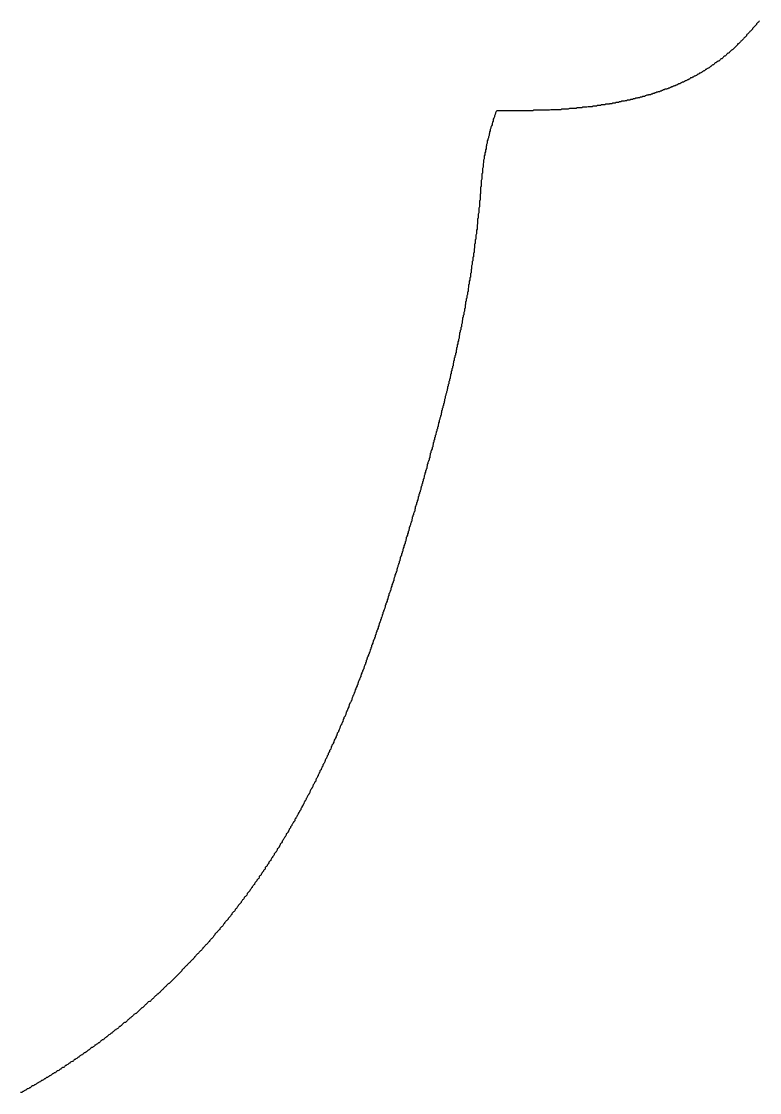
# Model space of a CAD drawing. Header units: millimetres. Extents: x 111 to 2999, y 81 to 1941.
# Drawn here: x 998.72 to 1011.03, y 1479.8 to 1497.65 of the extents above; entities that cross this region are included whole.
import ezdxf

# ---------------------------------------------------------------- set-up
doc = ezdxf.new("R2010")
doc.units = ezdxf.units.MM

msp = doc.modelspace()

# ---------------------------------------------------------------- linework, layer by layer
msp.add_polyline3d([(1011.03, 1497.663, 0), (1011.02, 1497.653, 0), (1011.01, 1497.643, 0), (1011, 1497.633, 0), (1010.99, 1497.623, 0), (1010.98, 1497.613, 0), (1010.98, 1497.603, 0), (1010.97, 1497.593, 0), (1010.96, 1497.583, 0), (1010.95, 1497.573, 0), (1010.94, 1497.563, 0), (1010.93, 1497.553, 0), (1010.92, 1497.543, 0), (1010.91, 1497.533, 0), (1010.91, 1497.523, 0), (1010.9, 1497.513, 0), (1010.89, 1497.503, 0), (1010.88, 1497.493, 0), (1010.87, 1497.483, 0), (1010.86, 1497.473, 0), (1010.85, 1497.463, 0), (1010.84, 1497.453, 0), (1010.83, 1497.443, 0), (1010.82, 1497.433, 0), (1010.81, 1497.423, 0), (1010.81, 1497.413, 0), (1010.8, 1497.403, 0), (1010.79, 1497.393, 0), (1010.78, 1497.383, 0), (1010.77, 1497.373, 0), (1010.76, 1497.363, 0), (1010.75, 1497.353, 0), (1010.74, 1497.343, 0), (1010.73, 1497.333, 0), (1010.72, 1497.323, 0), (1010.71, 1497.313, 0), (1010.7, 1497.303, 0), (1010.69, 1497.293, 0), (1010.68, 1497.283, 0), (1010.67, 1497.283, 0), (1010.66, 1497.273, 0), (1010.66, 1497.263, 0), (1010.65, 1497.253, 0), (1010.64, 1497.243, 0), (1010.63, 1497.233, 0), (1010.62, 1497.223, 0), (1010.61, 1497.213, 0), (1010.6, 1497.203, 0), (1010.59, 1497.193, 0), (1010.58, 1497.183, 0), (1010.57, 1497.183, 0), (1010.56, 1497.173, 0), (1010.55, 1497.163, 0), (1010.54, 1497.153, 0), (1010.53, 1497.143, 0), (1010.52, 1497.133, 0), (1010.51, 1497.123, 0), (1010.5, 1497.123, 0), (1010.49, 1497.113, 0), (1010.48, 1497.103, 0), (1010.47, 1497.093, 0), (1010.46, 1497.083, 0), (1010.45, 1497.073, 0), (1010.44, 1497.073, 0), (1010.43, 1497.063, 0), (1010.42, 1497.053, 0), (1010.41, 1497.043, 0), (1010.4, 1497.033, 0), (1010.39, 1497.033, 0), (1010.38, 1497.023, 0), (1010.37, 1497.013, 0), (1010.36, 1497.003, 0), (1010.35, 1496.993, 0), (1010.34, 1496.993, 0), (1010.32, 1496.983, 0), (1010.31, 1496.973, 0), (1010.3, 1496.963, 0), (1010.29, 1496.963, 0), (1010.28, 1496.953, 0), (1010.27, 1496.943, 0), (1010.26, 1496.933, 0), (1010.25, 1496.933, 0), (1010.24, 1496.923, 0), (1010.23, 1496.913, 0), (1010.22, 1496.903, 0), (1010.21, 1496.903, 0), (1010.2, 1496.893, 0), (1010.19, 1496.883, 0), (1010.18, 1496.873, 0), (1010.17, 1496.873, 0), (1010.15, 1496.863, 0), (1010.14, 1496.853, 0), (1010.13, 1496.853, 0), (1010.12, 1496.843, 0), (1010.11, 1496.833, 0), (1010.1, 1496.833, 0), (1010.09, 1496.823, 0), (1010.08, 1496.813, 0), (1010.07, 1496.813, 0), (1010.06, 1496.803, 0), (1010.04, 1496.793, 0), (1010.03, 1496.793, 0), (1010.02, 1496.783, 0), (1010.01, 1496.773, 0), (1010, 1496.773, 0), (1009.99, 1496.763, 0), (1009.98, 1496.753, 0), (1009.97, 1496.753, 0), (1009.95, 1496.743, 0), (1009.94, 1496.743, 0), (1009.93, 1496.733, 0), (1009.92, 1496.723, 0), (1009.91, 1496.723, 0), (1009.9, 1496.713, 0), (1009.88, 1496.713, 0), (1009.87, 1496.703, 0), (1009.86, 1496.693, 0), (1009.85, 1496.693, 0), (1009.84, 1496.683, 0), (1009.83, 1496.683, 0), (1009.82, 1496.673, 0), (1009.8, 1496.663, 0), (1009.79, 1496.663, 0), (1009.78, 1496.653, 0), (1009.77, 1496.653, 0), (1009.76, 1496.643, 0), (1009.74, 1496.643, 0), (1009.73, 1496.633, 0), (1009.72, 1496.633, 0), (1009.71, 1496.623, 0), (1009.7, 1496.613, 0), (1009.68, 1496.613, 0), (1009.67, 1496.603, 0), (1009.66, 1496.603, 0), (1009.65, 1496.593, 0), (1009.64, 1496.593, 0), (1009.62, 1496.583, 0), (1009.61, 1496.583, 0), (1009.6, 1496.573, 0), (1009.59, 1496.573, 0), (1009.58, 1496.563, 0), (1009.56, 1496.563, 0), (1009.55, 1496.553, 0), (1009.54, 1496.553, 0), (1009.53, 1496.543, 0), (1009.51, 1496.543, 0), (1009.5, 1496.533, 0), (1009.49, 1496.533, 0), (1009.48, 1496.523, 0), (1009.46, 1496.523, 0), (1009.45, 1496.523, 0), (1009.44, 1496.513, 0), (1009.43, 1496.513, 0), (1009.41, 1496.503, 0), (1009.4, 1496.503, 0), (1009.39, 1496.493, 0), (1009.38, 1496.493, 0), (1009.36, 1496.483, 0), (1009.35, 1496.483, 0), (1009.34, 1496.483, 0), (1009.33, 1496.473, 0), (1009.31, 1496.473, 0), (1009.3, 1496.463, 0), (1009.29, 1496.463, 0), (1009.27, 1496.453, 0), (1009.26, 1496.453, 0), (1009.25, 1496.453, 0), (1009.24, 1496.443, 0), (1009.22, 1496.443, 0), (1009.21, 1496.433, 0), (1009.2, 1496.433, 0), (1009.18, 1496.433, 0), (1009.17, 1496.423, 0), (1009.16, 1496.423, 0), (1009.15, 1496.423, 0), (1009.13, 1496.413, 0), (1009.12, 1496.413, 0), (1009.11, 1496.403, 0), (1009.09, 1496.403, 0), (1009.08, 1496.403, 0), (1009.07, 1496.393, 0), (1009.05, 1496.393, 0), (1009.04, 1496.393, 0), (1009.03, 1496.383, 0), (1009.01, 1496.383, 0), (1009, 1496.383, 0), (1008.99, 1496.373, 0), (1008.97, 1496.373, 0), (1008.96, 1496.373, 0), (1008.95, 1496.363, 0), (1008.93, 1496.363, 0), (1008.92, 1496.363, 0), (1008.91, 1496.353, 0), (1008.89, 1496.353, 0), (1008.88, 1496.353, 0), (1008.87, 1496.343, 0), (1008.85, 1496.343, 0), (1008.84, 1496.343, 0), (1008.83, 1496.343, 0), (1008.81, 1496.333, 0), (1008.8, 1496.333, 0), (1008.79, 1496.333, 0), (1008.77, 1496.323, 0), (1008.76, 1496.323, 0), (1008.75, 1496.323, 0), (1008.73, 1496.323, 0), (1008.72, 1496.313, 0), (1008.71, 1496.313, 0), (1008.69, 1496.313, 0), (1008.68, 1496.303, 0), (1008.67, 1496.303, 0), (1008.65, 1496.303, 0), (1008.64, 1496.303, 0), (1008.62, 1496.293, 0), (1008.61, 1496.293, 0), (1008.6, 1496.293, 0), (1008.58, 1496.293, 0), (1008.57, 1496.283, 0), (1008.56, 1496.283, 0), (1008.54, 1496.283, 0), (1008.53, 1496.283, 0), (1008.52, 1496.273, 0), (1008.5, 1496.273, 0), (1008.49, 1496.273, 0), (1008.47, 1496.273, 0), (1008.46, 1496.273, 0), (1008.45, 1496.263, 0), (1008.43, 1496.263, 0), (1008.42, 1496.263, 0), (1008.4, 1496.263, 0), (1008.39, 1496.263, 0), (1008.38, 1496.253, 0), (1008.36, 1496.253, 0), (1008.35, 1496.253, 0), (1008.34, 1496.253, 0), (1008.32, 1496.253, 0), (1008.31, 1496.243, 0), (1008.29, 1496.243, 0), (1008.28, 1496.243, 0), (1008.27, 1496.243, 0), (1008.25, 1496.243, 0), (1008.24, 1496.233, 0), (1008.22, 1496.233, 0), (1008.21, 1496.233, 0), (1008.2, 1496.233, 0), (1008.18, 1496.233, 0), (1008.17, 1496.233, 0), (1008.15, 1496.223, 0), (1008.14, 1496.223, 0), (1008.13, 1496.223, 0), (1008.11, 1496.223, 0), (1008.1, 1496.223, 0), (1008.08, 1496.223, 0), (1008.07, 1496.213, 0), (1008.06, 1496.213, 0), (1008.04, 1496.213, 0), (1008.03, 1496.213, 0), (1008.01, 1496.213, 0), (1008, 1496.213, 0), (1007.99, 1496.213, 0), (1007.97, 1496.203, 0), (1007.96, 1496.203, 0), (1007.94, 1496.203, 0), (1007.93, 1496.203, 0), (1007.92, 1496.203, 0), (1007.9, 1496.203, 0), (1007.89, 1496.203, 0), (1007.87, 1496.203, 0), (1007.86, 1496.203, 0), (1007.84, 1496.193, 0), (1007.83, 1496.193, 0), (1007.82, 1496.193, 0), (1007.8, 1496.193, 0), (1007.79, 1496.193, 0), (1007.77, 1496.193, 0), (1007.76, 1496.193, 0), (1007.75, 1496.193, 0), (1007.73, 1496.193, 0), (1007.72, 1496.183, 0), (1007.7, 1496.183, 0), (1007.69, 1496.183, 0), (1007.67, 1496.183, 0), (1007.66, 1496.183, 0), (1007.65, 1496.183, 0), (1007.63, 1496.183, 0), (1007.62, 1496.183, 0), (1007.6, 1496.183, 0), (1007.59, 1496.183, 0), (1007.58, 1496.183, 0), (1007.56, 1496.183, 0), (1007.55, 1496.183, 0), (1007.53, 1496.173, 0), (1007.52, 1496.173, 0), (1007.5, 1496.173, 0), (1007.49, 1496.173, 0), (1007.48, 1496.173, 0), (1007.46, 1496.173, 0), (1007.45, 1496.173, 0), (1007.43, 1496.173, 0), (1007.42, 1496.173, 0), (1007.41, 1496.173, 0), (1007.39, 1496.173, 0), (1007.38, 1496.173, 0), (1007.36, 1496.173, 0), (1007.35, 1496.173, 0), (1007.33, 1496.173, 0), (1007.32, 1496.173, 0), (1007.31, 1496.173, 0), (1007.29, 1496.173, 0), (1007.28, 1496.173, 0), (1007.26, 1496.173, 0), (1007.25, 1496.163, 0), (1007.24, 1496.163, 0), (1007.22, 1496.163, 0), (1007.21, 1496.163, 0), (1007.19, 1496.163, 0), (1007.18, 1496.163, 0), (1007.17, 1496.163, 0), (1007.15, 1496.163, 0), (1007.14, 1496.163, 0), (1007.12, 1496.163, 0), (1007.11, 1496.163, 0), (1007.09, 1496.163, 0), (1007.08, 1496.163, 0), (1007.07, 1496.163, 0), (1007.05, 1496.163, 0), (1007.04, 1496.163, 0), (1007.02, 1496.163, 0), (1007.01, 1496.163, 0), (1007, 1496.163, 0), (1006.98, 1496.163, 0), (1006.97, 1496.163, 0), (1006.95, 1496.163, 0), (1006.94, 1496.163, 0), (1006.93, 1496.163, 0), (1006.91, 1496.163, 0), (1006.9, 1496.163, 0), (1006.88, 1496.163, 0), (1006.87, 1496.163, 0), (1006.86, 1496.163, 0), (1006.84, 1496.163, 0), (1006.83, 1496.163, 0), (1006.81, 1496.163, 0), (1006.8, 1496.163, 0), (1006.79, 1496.163, 0), (1006.77, 1496.163, 0), (1006.76, 1496.163, 0), (1006.74, 1496.163, 0), (1006.73, 1496.163, 0), (1006.72, 1496.163, 0), (1006.7, 1496.163, 0), (1006.69, 1496.163, 0), (1006.67, 1496.163, 0), (1006.66, 1496.163, 0), (1006.65, 1496.163, 0), (1006.64, 1496.153, 0), (1006.63, 1496.133, 0), (1006.62, 1496.103, 0), (1006.61, 1496.083, 0), (1006.61, 1496.063, 0), (1006.6, 1496.043, 0), (1006.59, 1496.023, 0), (1006.59, 1495.993, 0), (1006.58, 1495.973, 0), (1006.57, 1495.953, 0), (1006.57, 1495.933, 0), (1006.56, 1495.913, 0), (1006.55, 1495.893, 0), (1006.55, 1495.873, 0), (1006.54, 1495.853, 0), (1006.54, 1495.833, 0), (1006.53, 1495.813, 0), (1006.53, 1495.793, 0), (1006.52, 1495.773, 0), (1006.52, 1495.753, 0), (1006.51, 1495.733, 0), (1006.51, 1495.713, 0), (1006.5, 1495.693, 0), (1006.5, 1495.683, 0), (1006.49, 1495.663, 0), (1006.49, 1495.643, 0), (1006.49, 1495.623, 0), (1006.48, 1495.603, 0), (1006.48, 1495.583, 0), (1006.47, 1495.573, 0), (1006.47, 1495.553, 0), (1006.47, 1495.533, 0), (1006.46, 1495.513, 0), (1006.46, 1495.503, 0), (1006.46, 1495.483, 0), (1006.45, 1495.463, 0), (1006.45, 1495.443, 0), (1006.45, 1495.433, 0), (1006.44, 1495.413, 0), (1006.44, 1495.393, 0), (1006.44, 1495.383, 0), (1006.44, 1495.363, 0), (1006.43, 1495.343, 0), (1006.43, 1495.333, 0), (1006.43, 1495.313, 0), (1006.43, 1495.303, 0), (1006.42, 1495.283, 0), (1006.42, 1495.263, 0), (1006.42, 1495.253, 0), (1006.42, 1495.233, 0), (1006.42, 1495.223, 0), (1006.41, 1495.203, 0), (1006.41, 1495.183, 0), (1006.41, 1495.173, 0), (1006.41, 1495.153, 0), (1006.41, 1495.143, 0), (1006.41, 1495.123, 0), (1006.4, 1495.113, 0), (1006.4, 1495.093, 0), (1006.4, 1495.083, 0), (1006.4, 1495.063, 0), (1006.4, 1495.053, 0), (1006.4, 1495.033, 0), (1006.4, 1495.023, 0), (1006.39, 1495.003, 0), (1006.39, 1494.993, 0), (1006.39, 1494.973, 0), (1006.39, 1494.963, 0), (1006.39, 1494.943, 0), (1006.39, 1494.933, 0), (1006.39, 1494.913, 0), (1006.39, 1494.903, 0), (1006.38, 1494.893, 0), (1006.38, 1494.873, 0), (1006.38, 1494.863, 0), (1006.38, 1494.843, 0), (1006.38, 1494.833, 0), (1006.38, 1494.813, 0), (1006.38, 1494.803, 0), (1006.38, 1494.783, 0), (1006.37, 1494.773, 0), (1006.37, 1494.763, 0), (1006.37, 1494.743, 0), (1006.37, 1494.733, 0), (1006.37, 1494.713, 0), (1006.37, 1494.703, 0), (1006.37, 1494.683, 0), (1006.37, 1494.673, 0), (1006.36, 1494.663, 0), (1006.36, 1494.643, 0), (1006.36, 1494.633, 0), (1006.36, 1494.613, 0), (1006.36, 1494.603, 0), (1006.36, 1494.583, 0), (1006.36, 1494.573, 0), (1006.36, 1494.563, 0), (1006.35, 1494.543, 0), (1006.35, 1494.533, 0), (1006.35, 1494.513, 0), (1006.35, 1494.503, 0), (1006.35, 1494.483, 0), (1006.35, 1494.473, 0), (1006.35, 1494.463, 0), (1006.34, 1494.443, 0), (1006.34, 1494.433, 0), (1006.34, 1494.413, 0), (1006.34, 1494.403, 0), (1006.34, 1494.393, 0), (1006.34, 1494.373, 0), (1006.33, 1494.363, 0), (1006.33, 1494.343, 0), (1006.33, 1494.333, 0), (1006.33, 1494.323, 0), (1006.33, 1494.303, 0), (1006.33, 1494.293, 0), (1006.33, 1494.273, 0), (1006.32, 1494.263, 0), (1006.32, 1494.243, 0), (1006.32, 1494.233, 0), (1006.32, 1494.223, 0), (1006.32, 1494.203, 0), (1006.32, 1494.193, 0), (1006.31, 1494.173, 0), (1006.31, 1494.163, 0), (1006.31, 1494.153, 0), (1006.31, 1494.133, 0), (1006.31, 1494.123, 0), (1006.31, 1494.113, 0), (1006.3, 1494.093, 0), (1006.3, 1494.083, 0), (1006.3, 1494.063, 0), (1006.3, 1494.053, 0), (1006.3, 1494.043, 0), (1006.3, 1494.023, 0), (1006.29, 1494.013, 0), (1006.29, 1493.993, 0), (1006.29, 1493.983, 0), (1006.29, 1493.973, 0), (1006.29, 1493.953, 0), (1006.28, 1493.943, 0), (1006.28, 1493.923, 0), (1006.28, 1493.913, 0), (1006.28, 1493.903, 0), (1006.28, 1493.883, 0), (1006.28, 1493.873, 0), (1006.27, 1493.863, 0), (1006.27, 1493.843, 0), (1006.27, 1493.833, 0), (1006.27, 1493.813, 0), (1006.27, 1493.803, 0), (1006.26, 1493.793, 0), (1006.26, 1493.773, 0), (1006.26, 1493.763, 0), (1006.26, 1493.753, 0), (1006.26, 1493.733, 0), (1006.25, 1493.723, 0), (1006.25, 1493.703, 0), (1006.25, 1493.693, 0), (1006.25, 1493.683, 0), (1006.25, 1493.663, 0), (1006.24, 1493.653, 0), (1006.24, 1493.643, 0), (1006.24, 1493.623, 0), (1006.24, 1493.613, 0), (1006.24, 1493.603, 0), (1006.23, 1493.583, 0), (1006.23, 1493.573, 0), (1006.23, 1493.553, 0), (1006.23, 1493.543, 0), (1006.23, 1493.533, 0), (1006.22, 1493.513, 0), (1006.22, 1493.503, 0), (1006.22, 1493.493, 0), (1006.22, 1493.473, 0), (1006.22, 1493.463, 0), (1006.21, 1493.453, 0), (1006.21, 1493.433, 0), (1006.21, 1493.423, 0), (1006.21, 1493.413, 0), (1006.21, 1493.393, 0), (1006.2, 1493.383, 0), (1006.2, 1493.363, 0), (1006.2, 1493.353, 0), (1006.2, 1493.343, 0), (1006.19, 1493.323, 0), (1006.19, 1493.313, 0), (1006.19, 1493.303, 0), (1006.19, 1493.283, 0), (1006.19, 1493.273, 0), (1006.18, 1493.263, 0), (1006.18, 1493.243, 0), (1006.18, 1493.233, 0), (1006.18, 1493.223, 0), (1006.17, 1493.203, 0), (1006.17, 1493.193, 0), (1006.17, 1493.183, 0), (1006.17, 1493.163, 0), (1006.17, 1493.153, 0), (1006.16, 1493.143, 0), (1006.16, 1493.123, 0), (1006.16, 1493.113, 0), (1006.16, 1493.103, 0), (1006.15, 1493.083, 0), (1006.15, 1493.073, 0), (1006.15, 1493.063, 0), (1006.15, 1493.043, 0), (1006.14, 1493.033, 0), (1006.14, 1493.023, 0), (1006.14, 1493.003, 0), (1006.14, 1492.993, 0), (1006.13, 1492.983, 0), (1006.13, 1492.963, 0), (1006.13, 1492.953, 0), (1006.13, 1492.943, 0), (1006.12, 1492.923, 0), (1006.12, 1492.913, 0), (1006.12, 1492.903, 0), (1006.12, 1492.883, 0), (1006.12, 1492.873, 0), (1006.11, 1492.863, 0), (1006.11, 1492.843, 0), (1006.11, 1492.833, 0), (1006.11, 1492.823, 0), (1006.1, 1492.803, 0), (1006.1, 1492.793, 0), (1006.1, 1492.783, 0), (1006.1, 1492.763, 0), (1006.09, 1492.753, 0), (1006.09, 1492.743, 0), (1006.09, 1492.723, 0), (1006.08, 1492.713, 0), (1006.08, 1492.703, 0), (1006.08, 1492.683, 0), (1006.08, 1492.673, 0), (1006.07, 1492.663, 0), (1006.07, 1492.643, 0), (1006.07, 1492.633, 0), (1006.07, 1492.623, 0), (1006.06, 1492.603, 0), (1006.06, 1492.593, 0), (1006.06, 1492.583, 0), (1006.06, 1492.563, 0), (1006.05, 1492.553, 0), (1006.05, 1492.543, 0), (1006.05, 1492.533, 0), (1006.05, 1492.513, 0), (1006.04, 1492.503, 0), (1006.04, 1492.493, 0), (1006.04, 1492.473, 0), (1006.03, 1492.463, 0), (1006.03, 1492.453, 0), (1006.03, 1492.433, 0), (1006.03, 1492.423, 0), (1006.02, 1492.413, 0), (1006.02, 1492.393, 0), (1006.02, 1492.383, 0), (1006.02, 1492.373, 0), (1006.01, 1492.353, 0), (1006.01, 1492.343, 0), (1006.01, 1492.333, 0), (1006, 1492.313, 0), (1006, 1492.303, 0), (1006, 1492.293, 0), (1006, 1492.283, 0), (1005.99, 1492.263, 0), (1005.99, 1492.253, 0), (1005.99, 1492.243, 0), (1005.99, 1492.223, 0), (1005.98, 1492.213, 0), (1005.98, 1492.203, 0), (1005.98, 1492.183, 0), (1005.97, 1492.173, 0), (1005.97, 1492.163, 0), (1005.97, 1492.143, 0), (1005.97, 1492.133, 0), (1005.96, 1492.123, 0), (1005.96, 1492.113, 0), (1005.96, 1492.093, 0), (1005.95, 1492.083, 0), (1005.95, 1492.073, 0), (1005.95, 1492.053, 0), (1005.94, 1492.043, 0), (1005.94, 1492.033, 0), (1005.94, 1492.013, 0), (1005.94, 1492.003, 0), (1005.93, 1491.993, 0), (1005.93, 1491.983, 0), (1005.93, 1491.963, 0), (1005.92, 1491.953, 0), (1005.92, 1491.943, 0), (1005.92, 1491.923, 0), (1005.92, 1491.913, 0), (1005.91, 1491.903, 0), (1005.91, 1491.883, 0), (1005.91, 1491.873, 0), (1005.9, 1491.863, 0), (1005.9, 1491.853, 0), (1005.9, 1491.833, 0), (1005.89, 1491.823, 0), (1005.89, 1491.813, 0), (1005.89, 1491.793, 0), (1005.89, 1491.783, 0), (1005.88, 1491.773, 0), (1005.88, 1491.753, 0), (1005.88, 1491.743, 0), (1005.87, 1491.733, 0), (1005.87, 1491.723, 0), (1005.87, 1491.703, 0), (1005.86, 1491.693, 0), (1005.86, 1491.683, 0), (1005.86, 1491.663, 0), (1005.85, 1491.653, 0), (1005.85, 1491.643, 0), (1005.85, 1491.623, 0), (1005.85, 1491.613, 0), (1005.84, 1491.603, 0), (1005.84, 1491.593, 0), (1005.84, 1491.573, 0), (1005.83, 1491.563, 0), (1005.83, 1491.553, 0), (1005.83, 1491.533, 0), (1005.82, 1491.523, 0), (1005.82, 1491.513, 0), (1005.82, 1491.503, 0), (1005.81, 1491.483, 0), (1005.81, 1491.473, 0), (1005.81, 1491.463, 0), (1005.8, 1491.443, 0), (1005.8, 1491.433, 0), (1005.8, 1491.423, 0), (1005.79, 1491.403, 0), (1005.79, 1491.393, 0), (1005.79, 1491.383, 0), (1005.79, 1491.373, 0), (1005.78, 1491.353, 0), (1005.78, 1491.343, 0), (1005.78, 1491.333, 0), (1005.77, 1491.313, 0), (1005.77, 1491.303, 0), (1005.77, 1491.293, 0), (1005.76, 1491.283, 0), (1005.76, 1491.263, 0), (1005.76, 1491.253, 0), (1005.75, 1491.243, 0), (1005.75, 1491.223, 0), (1005.75, 1491.213, 0), (1005.74, 1491.203, 0), (1005.74, 1491.183, 0), (1005.74, 1491.173, 0), (1005.73, 1491.163, 0), (1005.73, 1491.153, 0), (1005.73, 1491.133, 0), (1005.72, 1491.123, 0), (1005.72, 1491.113, 0), (1005.72, 1491.093, 0), (1005.71, 1491.083, 0), (1005.71, 1491.073, 0), (1005.71, 1491.063, 0), (1005.7, 1491.043, 0), (1005.7, 1491.033, 0), (1005.7, 1491.023, 0), (1005.69, 1491.003, 0), (1005.69, 1490.993, 0), (1005.69, 1490.983, 0), (1005.68, 1490.963, 0), (1005.68, 1490.953, 0), (1005.68, 1490.943, 0), (1005.67, 1490.933, 0), (1005.67, 1490.913, 0), (1005.67, 1490.903, 0), (1005.66, 1490.893, 0), (1005.66, 1490.873, 0), (1005.66, 1490.863, 0), (1005.65, 1490.853, 0), (1005.65, 1490.843, 0), (1005.65, 1490.823, 0), (1005.64, 1490.813, 0), (1005.64, 1490.803, 0), (1005.63, 1490.783, 0), (1005.63, 1490.773, 0), (1005.63, 1490.763, 0), (1005.62, 1490.753, 0), (1005.62, 1490.733, 0), (1005.62, 1490.723, 0), (1005.61, 1490.713, 0), (1005.61, 1490.693, 0), (1005.61, 1490.683, 0), (1005.6, 1490.673, 0), (1005.6, 1490.653, 0), (1005.6, 1490.643, 0), (1005.59, 1490.633, 0), (1005.59, 1490.623, 0), (1005.59, 1490.603, 0), (1005.58, 1490.593, 0), (1005.58, 1490.583, 0), (1005.58, 1490.563, 0), (1005.57, 1490.553, 0), (1005.57, 1490.543, 0), (1005.57, 1490.533, 0), (1005.56, 1490.513, 0), (1005.56, 1490.503, 0), (1005.55, 1490.493, 0), (1005.55, 1490.473, 0), (1005.55, 1490.463, 0), (1005.54, 1490.453, 0), (1005.54, 1490.433, 0), (1005.54, 1490.423, 0), (1005.53, 1490.413, 0), (1005.53, 1490.403, 0), (1005.53, 1490.383, 0), (1005.52, 1490.373, 0), (1005.52, 1490.363, 0), (1005.52, 1490.343, 0), (1005.51, 1490.333, 0), (1005.51, 1490.323, 0), (1005.5, 1490.303, 0), (1005.5, 1490.293, 0), (1005.5, 1490.283, 0), (1005.49, 1490.273, 0), (1005.49, 1490.253, 0), (1005.49, 1490.243, 0), (1005.48, 1490.233, 0), (1005.48, 1490.213, 0), (1005.48, 1490.203, 0), (1005.47, 1490.193, 0), (1005.47, 1490.173, 0), (1005.46, 1490.163, 0), (1005.46, 1490.153, 0), (1005.46, 1490.143, 0), (1005.45, 1490.123, 0), (1005.45, 1490.113, 0), (1005.45, 1490.103, 0), (1005.44, 1490.083, 0), (1005.44, 1490.073, 0), (1005.44, 1490.063, 0), (1005.43, 1490.043, 0), (1005.43, 1490.033, 0), (1005.42, 1490.023, 0), (1005.42, 1490.003, 0), (1005.42, 1489.993, 0), (1005.41, 1489.983, 0), (1005.41, 1489.973, 0), (1005.41, 1489.953, 0), (1005.4, 1489.943, 0), (1005.4, 1489.933, 0), (1005.4, 1489.913, 0), (1005.39, 1489.903, 0), (1005.39, 1489.893, 0), (1005.38, 1489.873, 0), (1005.38, 1489.863, 0), (1005.38, 1489.853, 0), (1005.37, 1489.833, 0), (1005.37, 1489.823, 0), (1005.37, 1489.813, 0), (1005.36, 1489.803, 0), (1005.36, 1489.783, 0), (1005.35, 1489.773, 0), (1005.35, 1489.763, 0), (1005.35, 1489.743, 0), (1005.34, 1489.733, 0), (1005.34, 1489.723, 0), (1005.34, 1489.703, 0), (1005.33, 1489.693, 0), (1005.33, 1489.683, 0), (1005.32, 1489.663, 0), (1005.32, 1489.653, 0), (1005.32, 1489.643, 0), (1005.31, 1489.633, 0), (1005.31, 1489.613, 0), (1005.31, 1489.603, 0), (1005.3, 1489.593, 0), (1005.3, 1489.573, 0), (1005.29, 1489.563, 0), (1005.29, 1489.553, 0), (1005.29, 1489.533, 0), (1005.28, 1489.523, 0), (1005.28, 1489.513, 0), (1005.28, 1489.493, 0), (1005.27, 1489.483, 0), (1005.27, 1489.473, 0), (1005.26, 1489.453, 0), (1005.26, 1489.443, 0), (1005.26, 1489.433, 0), (1005.25, 1489.423, 0), (1005.25, 1489.403, 0), (1005.24, 1489.393, 0), (1005.24, 1489.383, 0), (1005.24, 1489.363, 0), (1005.23, 1489.353, 0), (1005.23, 1489.343, 0), (1005.23, 1489.323, 0), (1005.22, 1489.313, 0), (1005.22, 1489.303, 0), (1005.21, 1489.283, 0), (1005.21, 1489.273, 0), (1005.21, 1489.263, 0), (1005.2, 1489.243, 0), (1005.2, 1489.233, 0), (1005.19, 1489.223, 0), (1005.19, 1489.203, 0), (1005.19, 1489.193, 0), (1005.18, 1489.183, 0), (1005.18, 1489.163, 0), (1005.17, 1489.153, 0), (1005.17, 1489.143, 0), (1005.17, 1489.133, 0), (1005.16, 1489.113, 0), (1005.16, 1489.103, 0), (1005.16, 1489.093, 0), (1005.15, 1489.073, 0), (1005.15, 1489.063, 0), (1005.14, 1489.053, 0), (1005.14, 1489.033, 0), (1005.14, 1489.023, 0), (1005.13, 1489.013, 0), (1005.13, 1488.993, 0), (1005.12, 1488.983, 0), (1005.12, 1488.973, 0), (1005.12, 1488.953, 0), (1005.11, 1488.943, 0), (1005.11, 1488.933, 0), (1005.1, 1488.913, 0), (1005.1, 1488.903, 0), (1005.1, 1488.893, 0), (1005.09, 1488.873, 0), (1005.09, 1488.863, 0), (1005.08, 1488.853, 0), (1005.08, 1488.833, 0), (1005.08, 1488.823, 0), (1005.07, 1488.813, 0), (1005.07, 1488.793, 0), (1005.06, 1488.783, 0), (1005.06, 1488.773, 0), (1005.06, 1488.753, 0), (1005.05, 1488.743, 0), (1005.05, 1488.733, 0), (1005.04, 1488.723, 0), (1005.04, 1488.703, 0), (1005.04, 1488.693, 0), (1005.03, 1488.683, 0), (1005.03, 1488.663, 0), (1005.02, 1488.653, 0), (1005.02, 1488.643, 0), (1005.02, 1488.623, 0), (1005.01, 1488.613, 0), (1005.01, 1488.603, 0), (1005, 1488.583, 0), (1005, 1488.573, 0), (1005, 1488.563, 0), (1004.99, 1488.543, 0), (1004.99, 1488.533, 0), (1004.98, 1488.523, 0), (1004.98, 1488.503, 0), (1004.98, 1488.493, 0), (1004.97, 1488.483, 0), (1004.97, 1488.463, 0), (1004.96, 1488.453, 0), (1004.96, 1488.443, 0), (1004.95, 1488.423, 0), (1004.95, 1488.413, 0), (1004.95, 1488.403, 0), (1004.94, 1488.383, 0), (1004.94, 1488.373, 0), (1004.93, 1488.363, 0), (1004.93, 1488.343, 0), (1004.93, 1488.333, 0), (1004.92, 1488.323, 0), (1004.92, 1488.303, 0), (1004.91, 1488.293, 0), (1004.91, 1488.283, 0), (1004.9, 1488.263, 0), (1004.9, 1488.253, 0), (1004.9, 1488.243, 0), (1004.89, 1488.223, 0), (1004.89, 1488.213, 0), (1004.88, 1488.203, 0), (1004.88, 1488.193, 0), (1004.88, 1488.173, 0), (1004.87, 1488.163, 0), (1004.87, 1488.153, 0), (1004.86, 1488.133, 0), (1004.86, 1488.123, 0), (1004.85, 1488.113, 0), (1004.85, 1488.093, 0), (1004.85, 1488.083, 0), (1004.84, 1488.073, 0), (1004.84, 1488.053, 0), (1004.83, 1488.043, 0), (1004.83, 1488.033, 0), (1004.82, 1488.013, 0), (1004.82, 1488.003, 0), (1004.82, 1487.993, 0), (1004.81, 1487.973, 0), (1004.81, 1487.963, 0), (1004.8, 1487.953, 0), (1004.8, 1487.933, 0), (1004.79, 1487.923, 0), (1004.79, 1487.913, 0), (1004.79, 1487.893, 0), (1004.78, 1487.883, 0), (1004.78, 1487.873, 0), (1004.77, 1487.853, 0), (1004.77, 1487.843, 0), (1004.76, 1487.833, 0), (1004.76, 1487.813, 0), (1004.75, 1487.803, 0), (1004.75, 1487.793, 0), (1004.75, 1487.773, 0), (1004.74, 1487.763, 0), (1004.74, 1487.753, 0), (1004.73, 1487.733, 0), (1004.73, 1487.723, 0), (1004.72, 1487.713, 0), (1004.72, 1487.693, 0), (1004.71, 1487.683, 0), (1004.71, 1487.673, 0), (1004.71, 1487.663, 0), (1004.7, 1487.643, 0), (1004.7, 1487.633, 0), (1004.69, 1487.623, 0), (1004.69, 1487.603, 0), (1004.68, 1487.593, 0), (1004.68, 1487.583, 0), (1004.67, 1487.563, 0), (1004.67, 1487.553, 0), (1004.67, 1487.543, 0), (1004.66, 1487.523, 0), (1004.66, 1487.513, 0), (1004.65, 1487.503, 0), (1004.65, 1487.483, 0), (1004.64, 1487.473, 0), (1004.64, 1487.463, 0), (1004.63, 1487.443, 0), (1004.63, 1487.433, 0), (1004.62, 1487.423, 0), (1004.62, 1487.403, 0), (1004.62, 1487.393, 0), (1004.61, 1487.383, 0), (1004.61, 1487.363, 0), (1004.6, 1487.353, 0), (1004.6, 1487.343, 0), (1004.59, 1487.333, 0), (1004.59, 1487.313, 0), (1004.58, 1487.303, 0), (1004.58, 1487.293, 0), (1004.57, 1487.273, 0), (1004.57, 1487.263, 0), (1004.56, 1487.253, 0), (1004.56, 1487.233, 0), (1004.56, 1487.223, 0), (1004.55, 1487.213, 0), (1004.55, 1487.193, 0), (1004.54, 1487.183, 0), (1004.54, 1487.173, 0), (1004.53, 1487.153, 0), (1004.53, 1487.143, 0), (1004.52, 1487.133, 0), (1004.52, 1487.113, 0), (1004.51, 1487.103, 0), (1004.51, 1487.093, 0), (1004.5, 1487.073, 0), (1004.5, 1487.063, 0), (1004.49, 1487.053, 0), (1004.49, 1487.043, 0), (1004.48, 1487.023, 0), (1004.48, 1487.013, 0), (1004.47, 1487.003, 0), (1004.47, 1486.983, 0), (1004.47, 1486.973, 0), (1004.46, 1486.963, 0), (1004.46, 1486.943, 0), (1004.45, 1486.933, 0), (1004.45, 1486.923, 0), (1004.44, 1486.903, 0), (1004.44, 1486.893, 0), (1004.43, 1486.883, 0), (1004.43, 1486.863, 0), (1004.42, 1486.853, 0), (1004.42, 1486.843, 0), (1004.41, 1486.833, 0), (1004.41, 1486.813, 0), (1004.4, 1486.803, 0), (1004.4, 1486.793, 0), (1004.39, 1486.773, 0), (1004.39, 1486.763, 0), (1004.38, 1486.753, 0), (1004.38, 1486.733, 0), (1004.37, 1486.723, 0), (1004.37, 1486.713, 0), (1004.36, 1486.693, 0), (1004.36, 1486.683, 0), (1004.35, 1486.673, 0), (1004.35, 1486.663, 0), (1004.34, 1486.643, 0), (1004.34, 1486.633, 0), (1004.33, 1486.623, 0), (1004.33, 1486.603, 0), (1004.32, 1486.593, 0), (1004.32, 1486.583, 0), (1004.31, 1486.563, 0), (1004.31, 1486.553, 0), (1004.3, 1486.543, 0), (1004.3, 1486.533, 0), (1004.29, 1486.513, 0), (1004.29, 1486.503, 0), (1004.28, 1486.493, 0), (1004.28, 1486.473, 0), (1004.27, 1486.463, 0), (1004.27, 1486.453, 0), (1004.26, 1486.433, 0), (1004.26, 1486.423, 0), (1004.25, 1486.413, 0), (1004.25, 1486.403, 0), (1004.24, 1486.383, 0), (1004.24, 1486.373, 0), (1004.23, 1486.363, 0), (1004.23, 1486.343, 0), (1004.22, 1486.333, 0), (1004.22, 1486.323, 0), (1004.21, 1486.303, 0), (1004.2, 1486.293, 0), (1004.2, 1486.283, 0), (1004.19, 1486.273, 0), (1004.19, 1486.253, 0), (1004.18, 1486.243, 0), (1004.18, 1486.233, 0), (1004.17, 1486.213, 0), (1004.17, 1486.203, 0), (1004.16, 1486.193, 0), (1004.16, 1486.173, 0), (1004.15, 1486.163, 0), (1004.15, 1486.153, 0), (1004.14, 1486.143, 0), (1004.14, 1486.123, 0), (1004.13, 1486.113, 0), (1004.13, 1486.103, 0), (1004.12, 1486.083, 0), (1004.12, 1486.073, 0), (1004.11, 1486.063, 0), (1004.1, 1486.053, 0), (1004.1, 1486.033, 0), (1004.09, 1486.023, 0), (1004.09, 1486.013, 0), (1004.08, 1485.993, 0), (1004.08, 1485.983, 0), (1004.07, 1485.973, 0), (1004.07, 1485.963, 0), (1004.06, 1485.943, 0), (1004.06, 1485.933, 0), (1004.05, 1485.923, 0), (1004.04, 1485.903, 0), (1004.04, 1485.893, 0), (1004.03, 1485.883, 0), (1004.03, 1485.873, 0), (1004.02, 1485.853, 0), (1004.02, 1485.843, 0), (1004.01, 1485.833, 0), (1004.01, 1485.813, 0), (1004, 1485.803, 0), (1003.99, 1485.793, 0), (1003.99, 1485.783, 0), (1003.98, 1485.763, 0), (1003.98, 1485.753, 0), (1003.97, 1485.743, 0), (1003.97, 1485.733, 0), (1003.96, 1485.713, 0), (1003.96, 1485.703, 0), (1003.95, 1485.693, 0), (1003.94, 1485.673, 0), (1003.94, 1485.663, 0), (1003.93, 1485.653, 0), (1003.93, 1485.643, 0), (1003.92, 1485.623, 0), (1003.92, 1485.613, 0), (1003.91, 1485.603, 0), (1003.9, 1485.593, 0), (1003.9, 1485.573, 0), (1003.89, 1485.563, 0), (1003.89, 1485.553, 0), (1003.88, 1485.533, 0), (1003.88, 1485.523, 0), (1003.87, 1485.513, 0), (1003.86, 1485.503, 0), (1003.86, 1485.483, 0), (1003.85, 1485.473, 0), (1003.85, 1485.463, 0), (1003.84, 1485.453, 0), (1003.84, 1485.433, 0), (1003.83, 1485.423, 0), (1003.82, 1485.413, 0), (1003.82, 1485.403, 0), (1003.81, 1485.383, 0), (1003.81, 1485.373, 0), (1003.8, 1485.363, 0), (1003.79, 1485.343, 0), (1003.79, 1485.333, 0), (1003.78, 1485.323, 0), (1003.78, 1485.313, 0), (1003.77, 1485.293, 0), (1003.76, 1485.283, 0), (1003.76, 1485.273, 0), (1003.75, 1485.263, 0), (1003.75, 1485.243, 0), (1003.74, 1485.233, 0), (1003.73, 1485.223, 0), (1003.73, 1485.213, 0), (1003.72, 1485.193, 0), (1003.72, 1485.183, 0), (1003.71, 1485.173, 0), (1003.7, 1485.163, 0), (1003.7, 1485.143, 0), (1003.69, 1485.133, 0), (1003.69, 1485.123, 0), (1003.68, 1485.113, 0), (1003.67, 1485.093, 0), (1003.67, 1485.083, 0), (1003.66, 1485.073, 0), (1003.66, 1485.063, 0), (1003.65, 1485.043, 0), (1003.64, 1485.033, 0), (1003.64, 1485.023, 0), (1003.63, 1485.013, 0), (1003.63, 1484.993, 0), (1003.62, 1484.983, 0), (1003.61, 1484.973, 0), (1003.61, 1484.963, 0), (1003.6, 1484.943, 0), (1003.59, 1484.933, 0), (1003.59, 1484.923, 0), (1003.58, 1484.913, 0), (1003.58, 1484.903, 0), (1003.57, 1484.883, 0), (1003.56, 1484.873, 0), (1003.56, 1484.863, 0), (1003.55, 1484.853, 0), (1003.54, 1484.833, 0), (1003.54, 1484.823, 0), (1003.53, 1484.813, 0), (1003.53, 1484.803, 0), (1003.52, 1484.783, 0), (1003.51, 1484.773, 0), (1003.51, 1484.763, 0), (1003.5, 1484.753, 0), (1003.49, 1484.733, 0), (1003.49, 1484.723, 0), (1003.48, 1484.713, 0), (1003.47, 1484.703, 0), (1003.47, 1484.693, 0), (1003.46, 1484.673, 0), (1003.45, 1484.663, 0), (1003.45, 1484.653, 0), (1003.44, 1484.643, 0), (1003.43, 1484.623, 0), (1003.43, 1484.613, 0), (1003.42, 1484.603, 0), (1003.42, 1484.593, 0), (1003.41, 1484.583, 0), (1003.4, 1484.563, 0), (1003.4, 1484.553, 0), (1003.39, 1484.543, 0), (1003.38, 1484.533, 0), (1003.38, 1484.513, 0), (1003.37, 1484.503, 0), (1003.36, 1484.493, 0), (1003.36, 1484.483, 0), (1003.35, 1484.473, 0), (1003.34, 1484.453, 0), (1003.34, 1484.443, 0), (1003.33, 1484.433, 0), (1003.32, 1484.423, 0), (1003.32, 1484.413, 0), (1003.31, 1484.393, 0), (1003.3, 1484.383, 0), (1003.3, 1484.373, 0), (1003.29, 1484.363, 0), (1003.28, 1484.353, 0), (1003.28, 1484.333, 0), (1003.27, 1484.323, 0), (1003.26, 1484.313, 0), (1003.26, 1484.303, 0), (1003.25, 1484.293, 0), (1003.24, 1484.273, 0), (1003.23, 1484.263, 0), (1003.23, 1484.253, 0), (1003.22, 1484.243, 0), (1003.21, 1484.233, 0), (1003.21, 1484.213, 0), (1003.2, 1484.203, 0), (1003.19, 1484.193, 0), (1003.19, 1484.183, 0), (1003.18, 1484.173, 0), (1003.17, 1484.153, 0), (1003.17, 1484.143, 0), (1003.16, 1484.133, 0), (1003.15, 1484.123, 0), (1003.14, 1484.113, 0), (1003.14, 1484.093, 0), (1003.13, 1484.083, 0), (1003.12, 1484.073, 0), (1003.12, 1484.063, 0), (1003.11, 1484.053, 0), (1003.1, 1484.033, 0), (1003.09, 1484.023, 0), (1003.09, 1484.013, 0), (1003.08, 1484.003, 0), (1003.07, 1483.993, 0), (1003.07, 1483.983, 0), (1003.06, 1483.963, 0), (1003.05, 1483.953, 0), (1003.04, 1483.943, 0), (1003.04, 1483.933, 0), (1003.03, 1483.923, 0), (1003.02, 1483.903, 0), (1003.02, 1483.893, 0), (1003.01, 1483.883, 0), (1003, 1483.873, 0), (1002.99, 1483.863, 0), (1002.99, 1483.853, 0), (1002.98, 1483.833, 0), (1002.97, 1483.823, 0), (1002.97, 1483.813, 0), (1002.96, 1483.803, 0), (1002.95, 1483.793, 0), (1002.94, 1483.783, 0), (1002.94, 1483.763, 0), (1002.93, 1483.753, 0), (1002.92, 1483.743, 0), (1002.91, 1483.733, 0), (1002.91, 1483.723, 0), (1002.9, 1483.713, 0), (1002.89, 1483.693, 0), (1002.88, 1483.683, 0), (1002.88, 1483.673, 0), (1002.87, 1483.663, 0), (1002.86, 1483.653, 0), (1002.85, 1483.643, 0), (1002.85, 1483.633, 0), (1002.84, 1483.613, 0), (1002.83, 1483.603, 0), (1002.82, 1483.593, 0), (1002.82, 1483.583, 0), (1002.81, 1483.573, 0), (1002.8, 1483.563, 0), (1002.79, 1483.553, 0), (1002.79, 1483.533, 0), (1002.78, 1483.523, 0), (1002.77, 1483.513, 0), (1002.76, 1483.503, 0), (1002.76, 1483.493, 0), (1002.75, 1483.483, 0), (1002.74, 1483.473, 0), (1002.73, 1483.453, 0), (1002.72, 1483.443, 0), (1002.72, 1483.433, 0), (1002.71, 1483.423, 0), (1002.7, 1483.413, 0), (1002.69, 1483.403, 0), (1002.69, 1483.393, 0), (1002.68, 1483.373, 0), (1002.67, 1483.363, 0), (1002.66, 1483.353, 0), (1002.65, 1483.343, 0), (1002.65, 1483.333, 0), (1002.64, 1483.323, 0), (1002.63, 1483.313, 0), (1002.62, 1483.303, 0), (1002.61, 1483.283, 0), (1002.61, 1483.273, 0), (1002.6, 1483.263, 0), (1002.59, 1483.253, 0), (1002.58, 1483.243, 0), (1002.57, 1483.233, 0), (1002.57, 1483.223, 0), (1002.56, 1483.213, 0), (1002.55, 1483.193, 0), (1002.54, 1483.183, 0), (1002.53, 1483.173, 0), (1002.53, 1483.163, 0), (1002.52, 1483.153, 0), (1002.51, 1483.143, 0), (1002.5, 1483.133, 0), (1002.49, 1483.123, 0), (1002.49, 1483.113, 0), (1002.48, 1483.093, 0), (1002.47, 1483.083, 0), (1002.46, 1483.073, 0), (1002.45, 1483.063, 0), (1002.44, 1483.053, 0), (1002.44, 1483.043, 0), (1002.43, 1483.033, 0), (1002.42, 1483.023, 0), (1002.41, 1483.013, 0), (1002.4, 1482.993, 0), (1002.39, 1482.983, 0), (1002.39, 1482.973, 0), (1002.38, 1482.963, 0), (1002.37, 1482.953, 0), (1002.36, 1482.943, 0), (1002.35, 1482.933, 0), (1002.34, 1482.923, 0), (1002.34, 1482.913, 0), (1002.33, 1482.903, 0), (1002.32, 1482.893, 0), (1002.31, 1482.873, 0), (1002.3, 1482.863, 0), (1002.29, 1482.853, 0), (1002.29, 1482.843, 0), (1002.28, 1482.833, 0), (1002.27, 1482.823, 0), (1002.26, 1482.813, 0), (1002.25, 1482.803, 0), (1002.24, 1482.793, 0), (1002.23, 1482.783, 0), (1002.23, 1482.773, 0), (1002.22, 1482.763, 0), (1002.21, 1482.743, 0), (1002.2, 1482.733, 0), (1002.19, 1482.723, 0), (1002.18, 1482.713, 0), (1002.17, 1482.703, 0), (1002.17, 1482.693, 0), (1002.16, 1482.683, 0), (1002.15, 1482.673, 0), (1002.14, 1482.663, 0), (1002.13, 1482.653, 0), (1002.12, 1482.643, 0), (1002.11, 1482.633, 0), (1002.11, 1482.623, 0), (1002.1, 1482.613, 0), (1002.09, 1482.593, 0), (1002.08, 1482.583, 0), (1002.07, 1482.573, 0), (1002.06, 1482.563, 0), (1002.05, 1482.553, 0), (1002.04, 1482.543, 0), (1002.03, 1482.533, 0), (1002.03, 1482.523, 0), (1002.02, 1482.513, 0), (1002.01, 1482.503, 0), (1002, 1482.493, 0), (1001.99, 1482.483, 0), (1001.98, 1482.473, 0), (1001.97, 1482.463, 0), (1001.96, 1482.453, 0), (1001.95, 1482.443, 0), (1001.95, 1482.433, 0), (1001.94, 1482.423, 0), (1001.93, 1482.413, 0), (1001.92, 1482.393, 0), (1001.91, 1482.383, 0), (1001.9, 1482.373, 0), (1001.89, 1482.363, 0), (1001.88, 1482.353, 0), (1001.87, 1482.343, 0), (1001.86, 1482.333, 0), (1001.86, 1482.323, 0), (1001.85, 1482.313, 0), (1001.84, 1482.303, 0), (1001.83, 1482.293, 0), (1001.82, 1482.283, 0), (1001.81, 1482.273, 0), (1001.8, 1482.263, 0), (1001.79, 1482.253, 0), (1001.78, 1482.243, 0), (1001.77, 1482.233, 0), (1001.76, 1482.223, 0), (1001.75, 1482.213, 0), (1001.75, 1482.203, 0), (1001.74, 1482.193, 0), (1001.73, 1482.183, 0), (1001.72, 1482.173, 0), (1001.71, 1482.163, 0), (1001.7, 1482.153, 0), (1001.69, 1482.143, 0), (1001.68, 1482.133, 0), (1001.67, 1482.123, 0), (1001.66, 1482.113, 0), (1001.65, 1482.103, 0), (1001.64, 1482.093, 0), (1001.63, 1482.083, 0), (1001.62, 1482.073, 0), (1001.61, 1482.063, 0), (1001.61, 1482.053, 0), (1001.6, 1482.043, 0), (1001.59, 1482.033, 0), (1001.58, 1482.023, 0), (1001.57, 1482.013, 0), (1001.56, 1482.003, 0), (1001.55, 1481.993, 0), (1001.54, 1481.983, 0), (1001.53, 1481.973, 0), (1001.52, 1481.963, 0), (1001.51, 1481.953, 0), (1001.5, 1481.943, 0), (1001.49, 1481.933, 0), (1001.48, 1481.923, 0), (1001.47, 1481.913, 0), (1001.46, 1481.903, 0), (1001.45, 1481.893, 0), (1001.44, 1481.883, 0), (1001.43, 1481.873, 0), (1001.42, 1481.863, 0), (1001.41, 1481.853, 0), (1001.4, 1481.843, 0), (1001.4, 1481.833, 0), (1001.39, 1481.823, 0), (1001.38, 1481.813, 0), (1001.37, 1481.803, 0), (1001.36, 1481.793, 0), (1001.35, 1481.783, 0), (1001.34, 1481.773, 0), (1001.33, 1481.763, 0), (1001.32, 1481.753, 0), (1001.31, 1481.743, 0), (1001.3, 1481.733, 0), (1001.29, 1481.723, 0), (1001.28, 1481.713, 0), (1001.27, 1481.703, 0), (1001.26, 1481.693, 0), (1001.25, 1481.683, 0), (1001.24, 1481.673, 0), (1001.23, 1481.663, 0), (1001.22, 1481.653, 0), (1001.21, 1481.643, 0), (1001.2, 1481.633, 0), (1001.19, 1481.623, 0), (1001.18, 1481.623, 0), (1001.17, 1481.613, 0), (1001.16, 1481.603, 0), (1001.15, 1481.593, 0), (1001.14, 1481.583, 0), (1001.13, 1481.573, 0), (1001.12, 1481.563, 0), (1001.11, 1481.553, 0), (1001.1, 1481.543, 0), (1001.09, 1481.533, 0), (1001.08, 1481.523, 0), (1001.07, 1481.513, 0), (1001.06, 1481.503, 0), (1001.05, 1481.493, 0), (1001.04, 1481.483, 0), (1001.03, 1481.473, 0), (1001.02, 1481.463, 0), (1001.01, 1481.453, 0), (1001, 1481.443, 0), (1000.99, 1481.443, 0), (1000.98, 1481.433, 0), (1000.97, 1481.423, 0), (1000.96, 1481.413, 0), (1000.95, 1481.403, 0), (1000.94, 1481.393, 0), (1000.93, 1481.383, 0), (1000.92, 1481.373, 0), (1000.91, 1481.363, 0), (1000.9, 1481.353, 0), (1000.89, 1481.343, 0), (1000.88, 1481.333, 0), (1000.87, 1481.323, 0), (1000.86, 1481.323, 0), (1000.84, 1481.313, 0), (1000.83, 1481.303, 0), (1000.82, 1481.293, 0), (1000.81, 1481.283, 0), (1000.8, 1481.273, 0), (1000.79, 1481.263, 0), (1000.78, 1481.253, 0), (1000.77, 1481.243, 0), (1000.76, 1481.233, 0), (1000.75, 1481.223, 0), (1000.74, 1481.213, 0), (1000.73, 1481.213, 0), (1000.72, 1481.203, 0), (1000.71, 1481.193, 0), (1000.7, 1481.183, 0), (1000.69, 1481.173, 0), (1000.68, 1481.163, 0), (1000.67, 1481.153, 0), (1000.66, 1481.143, 0), (1000.65, 1481.133, 0), (1000.64, 1481.123, 0), (1000.63, 1481.123, 0), (1000.62, 1481.113, 0), (1000.6, 1481.103, 0), (1000.59, 1481.093, 0), (1000.58, 1481.083, 0), (1000.57, 1481.073, 0), (1000.56, 1481.063, 0), (1000.55, 1481.053, 0), (1000.54, 1481.043, 0), (1000.53, 1481.043, 0), (1000.52, 1481.033, 0), (1000.51, 1481.023, 0), (1000.5, 1481.013, 0), (1000.49, 1481.003, 0), (1000.48, 1480.993, 0), (1000.47, 1480.983, 0), (1000.46, 1480.973, 0), (1000.44, 1480.973, 0), (1000.43, 1480.963, 0), (1000.42, 1480.953, 0), (1000.41, 1480.943, 0), (1000.4, 1480.933, 0), (1000.39, 1480.923, 0), (1000.38, 1480.913, 0), (1000.37, 1480.903, 0), (1000.36, 1480.903, 0), (1000.35, 1480.893, 0), (1000.34, 1480.883, 0), (1000.33, 1480.873, 0), (1000.32, 1480.863, 0), (1000.3, 1480.853, 0), (1000.29, 1480.843, 0), (1000.28, 1480.843, 0), (1000.27, 1480.833, 0), (1000.26, 1480.823, 0), (1000.25, 1480.813, 0), (1000.24, 1480.803, 0), (1000.23, 1480.793, 0), (1000.22, 1480.793, 0), (1000.21, 1480.783, 0), (1000.2, 1480.773, 0), (1000.18, 1480.763, 0), (1000.17, 1480.753, 0), (1000.16, 1480.743, 0), (1000.15, 1480.733, 0), (1000.14, 1480.733, 0), (1000.13, 1480.723, 0), (1000.12, 1480.713, 0), (1000.11, 1480.703, 0), (1000.1, 1480.693, 0), (1000.09, 1480.683, 0), (1000.07, 1480.683, 0), (1000.06, 1480.673, 0), (1000.05, 1480.663, 0), (1000.04, 1480.653, 0), (1000.03, 1480.643, 0), (1000.02, 1480.633, 0), (1000.01, 1480.633, 0), (1000, 1480.623, 0), (999.99, 1480.613, 0), (999.97, 1480.603, 0), (999.96, 1480.593, 0), (999.95, 1480.593, 0), (999.94, 1480.583, 0), (999.93, 1480.573, 0), (999.92, 1480.563, 0), (999.91, 1480.553, 0), (999.9, 1480.553, 0), (999.88, 1480.543, 0), (999.87, 1480.533, 0), (999.86, 1480.523, 0), (999.85, 1480.513, 0), (999.84, 1480.503, 0), (999.83, 1480.503, 0), (999.82, 1480.493, 0), (999.81, 1480.483, 0), (999.79, 1480.473, 0), (999.78, 1480.463, 0), (999.77, 1480.463, 0), (999.76, 1480.453, 0), (999.75, 1480.443, 0), (999.74, 1480.433, 0), (999.73, 1480.433, 0), (999.71, 1480.423, 0), (999.7, 1480.413, 0), (999.69, 1480.403, 0), (999.68, 1480.393, 0), (999.67, 1480.393, 0), (999.66, 1480.383, 0), (999.65, 1480.373, 0), (999.63, 1480.363, 0), (999.62, 1480.353, 0), (999.61, 1480.353, 0), (999.6, 1480.343, 0), (999.59, 1480.333, 0), (999.58, 1480.323, 0), (999.57, 1480.323, 0), (999.55, 1480.313, 0), (999.54, 1480.303, 0), (999.53, 1480.293, 0), (999.52, 1480.293, 0), (999.51, 1480.283, 0), (999.5, 1480.273, 0), (999.48, 1480.263, 0), (999.47, 1480.253, 0), (999.46, 1480.253, 0), (999.45, 1480.243, 0), (999.44, 1480.233, 0), (999.43, 1480.223, 0), (999.41, 1480.223, 0), (999.4, 1480.213, 0), (999.39, 1480.203, 0), (999.38, 1480.193, 0), (999.37, 1480.193, 0), (999.36, 1480.183, 0), (999.35, 1480.173, 0), (999.33, 1480.163, 0), (999.32, 1480.163, 0), (999.31, 1480.153, 0), (999.3, 1480.143, 0), (999.29, 1480.133, 0), (999.27, 1480.133, 0), (999.26, 1480.123, 0), (999.25, 1480.113, 0), (999.24, 1480.113, 0), (999.23, 1480.103, 0), (999.22, 1480.093, 0), (999.2, 1480.083, 0), (999.19, 1480.083, 0), (999.18, 1480.073, 0), (999.17, 1480.063, 0), (999.16, 1480.053, 0), (999.14, 1480.053, 0), (999.13, 1480.043, 0), (999.12, 1480.033, 0), (999.11, 1480.033, 0), (999.1, 1480.023, 0), (999.09, 1480.013, 0), (999.07, 1480.003, 0), (999.06, 1480.003, 0), (999.05, 1479.993, 0), (999.04, 1479.983, 0), (999.03, 1479.983, 0), (999.01, 1479.973, 0), (999, 1479.963, 0), (998.99, 1479.953, 0), (998.98, 1479.953, 0), (998.97, 1479.943, 0), (998.95, 1479.933, 0), (998.94, 1479.933, 0), (998.93, 1479.923, 0), (998.92, 1479.913, 0), (998.91, 1479.913, 0), (998.89, 1479.903, 0), (998.88, 1479.893, 0), (998.87, 1479.883, 0), (998.86, 1479.883, 0), (998.85, 1479.873, 0), (998.83, 1479.863, 0), (998.82, 1479.863, 0), (998.81, 1479.853, 0), (998.8, 1479.843, 0), (998.79, 1479.843, 0), (998.77, 1479.833, 0), (998.76, 1479.823, 0), (998.75, 1479.823, 0), (998.74, 1479.813, 0), (998.73, 1479.803, 0), (998.71, 1479.803, 0)])

doc.saveas('drawing.dxf')
